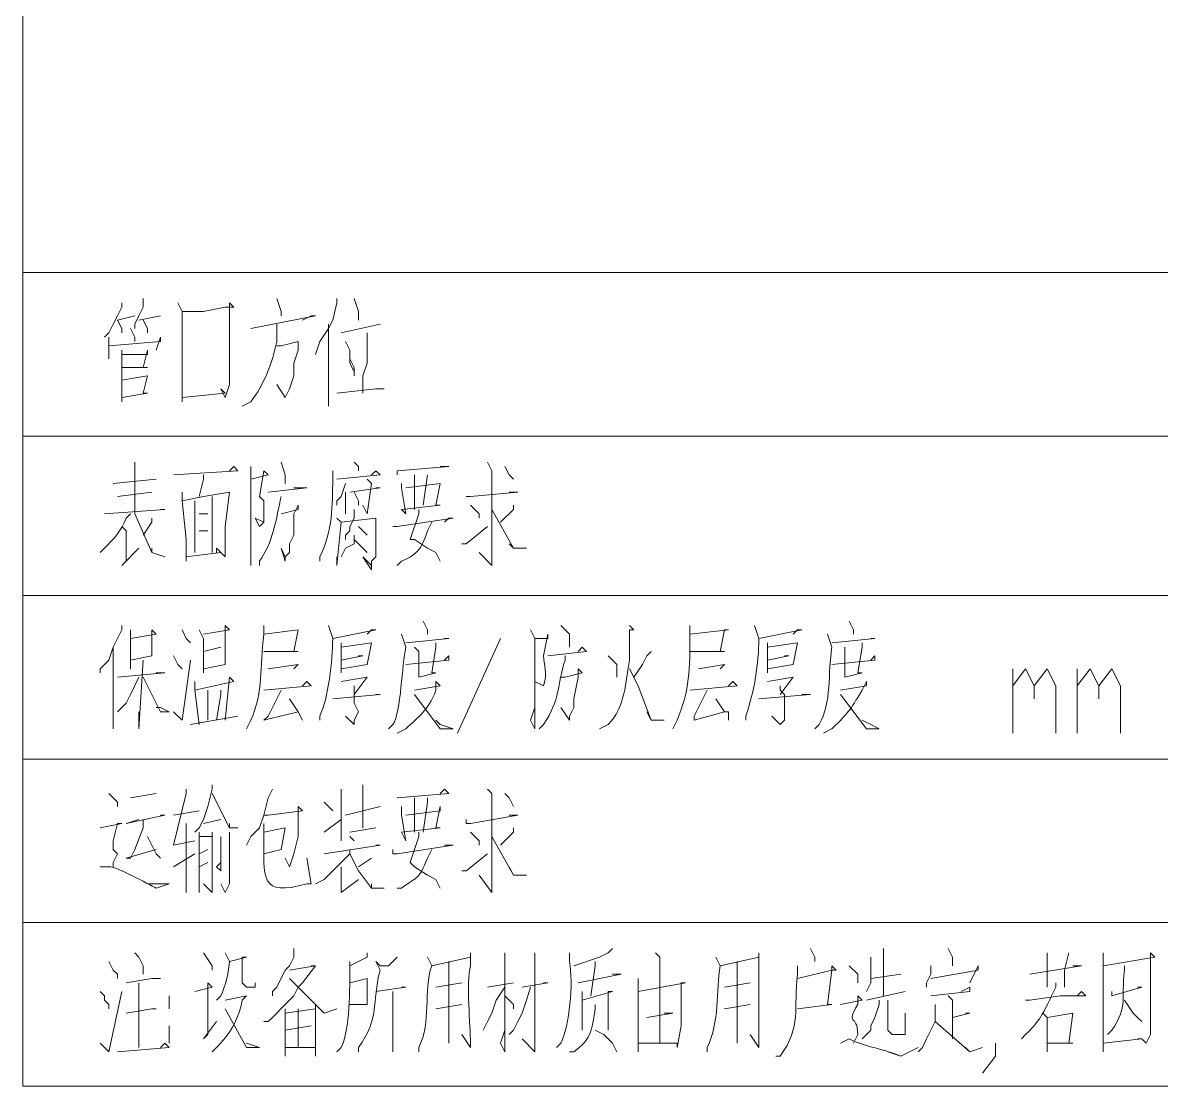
# Model space of a CAD drawing. Extents: x 14941 to 23337, y 2870 to 15192.
# Drawn here: x 21532 to 22268, y 10840 to 11527 of the extents above; entities that cross this region are included whole.
import ezdxf

# ---------------------------------------------------------------- set-up
doc = ezdxf.new("R2010")
doc.units = 0
doc.header["$LTSCALE"] = 8
doc.layers.add('1', color=1, linetype='Continuous')

msp = doc.modelspace()

# ---------------------------------------------------------------- linework, layer by layer
at = {"layer": '1', "color": 0, "lineweight": 18}
msp.add_lwpolyline([(23334.06, 11785.49), (23334.06, 15192.12), (21532.02, 15192.12), (21532.02, 10839.98)], dxfattribs=at)
at = {"layer": '1', "color": 0, "lineweight": 5}
for points in [[(23334.06, 11365.57), (21532.02, 11365.57)], [(21595.98, 11346.11), (21595.98, 11343.33), (21593.2, 11337.76), (21590.42, 11332.2), (21590.42, 11332.2), (21587.64, 11326.64), (21584.86, 11323.86)], [(21609.89, 11348.89), (21609.89, 11343.33), (21607.11, 11337.76), (21604.33, 11332.2), (21604.33, 11329.42)], [(21632.14, 11346.11), (21634.92, 11340.54), (21634.92, 11282.15), (21634.92, 11284.93), (21662.73, 11287.71), (21659.94, 11290.49), (21662.73, 11284.93), (21665.51, 11293.27), (21665.51, 11301.61), (21665.51, 11315.52), (21665.51, 11346.11), (21668.29, 11343.33), (21662.73, 11343.33), (21648.82, 11340.54), (21648.82, 11340.54), (21634.92, 11340.54)], [(21696.1, 11348.89), (21698.88, 11340.54), (21698.88, 11337.76)], [(21735.03, 11348.89), (21735.03, 11346.11), (21732.25, 11334.98), (21729.47, 11329.42), (21723.91, 11321.08), (21721.12, 11312.74)], [(21746.15, 11348.89), (21748.93, 11340.54), (21748.93, 11334.98), (21748.93, 11337.76)], [(21593.2, 11334.98), (21604.33, 11337.76)], [(21593.2, 11334.98), (21595.98, 11329.42), (21595.98, 11326.64)], [(21607.11, 11334.98), (21621.01, 11337.76)], [(21609.89, 11334.98), (21612.67, 11329.42), (21612.67, 11326.64)], [(21679.41, 11329.42), (21721.12, 11337.76), (21718.34, 11337.76), (21712.78, 11334.98)], [(21601.55, 11329.42), (21604.33, 11323.86), (21604.33, 11321.08)], [(21729.47, 11332.2), (21729.47, 11279.36), (21729.47, 11284.93), (21729.47, 11287.71)], [(21737.81, 11326.64), (21762.84, 11332.2)], [(21587.64, 11323.86), (21587.64, 11318.3), (21587.64, 11315.52), (21587.64, 11312.74), (21587.64, 11309.95)], [(21587.64, 11318.3), (21621.01, 11321.08), (21621.01, 11323.86), (21618.23, 11315.52)], [(21696.1, 11318.3), (21698.88, 11318.3), (21710, 11321.08), (21710, 11321.08), (21710, 11315.52), (21707.22, 11307.17), (21707.22, 11298.83), (21704.44, 11290.49), (21701.66, 11284.93), (21696.1, 11293.27)], [(21740.59, 11321.08), (21743.37, 11315.52), (21743.37, 11307.17), (21746.15, 11301.61), (21746.15, 11298.83), (21746.15, 11304.39), (21743.37, 11309.95)], [(21754.5, 11326.64), (21754.5, 11321.08), (21754.5, 11307.17), (21751.72, 11298.83), (21751.72, 11287.71)], [(21595.98, 11315.52), (21595.98, 11312.74), (21595.98, 11298.83), (21595.98, 11282.15), (21595.98, 11287.71)], [(21595.98, 11312.74), (21612.67, 11312.74), (21612.67, 11315.52), (21609.89, 11304.39), (21612.67, 11304.39), (21595.98, 11304.39)], [(21595.98, 11296.05), (21612.67, 11298.83), (21612.67, 11298.83), (21609.89, 11287.71), (21612.67, 11287.71), (21595.98, 11284.93)], [(21735.03, 11287.71), (21760.06, 11290.49), (21765.62, 11290.49)], [(23334.06, 11259.9), (21532.02, 11259.9)], [(21604.33, 11243.21), (21604.33, 11240.43), (21604.33, 11209.84)], [(21629.35, 11234.87), (21671.07, 11237.65), (21668.29, 11240.43), (21665.51, 11237.65)], [(21679.41, 11240.43), (21679.41, 11232.09), (21679.41, 11176.47), (21679.41, 11182.03), (21679.41, 11190.38)], [(21698.88, 11243.21), (21701.66, 11234.87), (21701.66, 11229.31)], [(21746.15, 11243.21), (21748.93, 11240.43), (21748.93, 11237.65)], [(21773.96, 11237.65), (21773.96, 11234.87), (21773.96, 11237.65), (21807.33, 11240.43), (21804.55, 11240.43), (21801.77, 11240.43)], [(21832.36, 11243.21), (21835.14, 11237.65), (21835.14, 11237.65), (21835.14, 11179.25), (21835.14, 11176.47), (21835.14, 11176.47), (21826.8, 11184.81)], [(21843.49, 11240.43), (21846.27, 11234.87), (21849.05, 11232.09)], [(21590.42, 11229.31), (21618.23, 11232.09)], [(21648.82, 11234.87), (21648.82, 11232.09), (21646.04, 11220.97)], [(21679.41, 11232.09), (21690.53, 11234.87), (21687.75, 11237.65), (21684.97, 11220.97), (21684.97, 11220.97), (21687.75, 11218.18), (21687.75, 11215.4), (21687.75, 11212.62), (21687.75, 11209.84), (21687.75, 11207.06), (21687.75, 11204.28), (21684.97, 11201.5), (21682.19, 11207.06), (21687.75, 11204.28)], [(21735.03, 11232.09), (21762.84, 11234.87), (21760.06, 11237.65), (21757.28, 11234.87)], [(21754.5, 11232.09), (21757.28, 11229.31), (21754.5, 11209.84), (21751.72, 11215.4)], [(21785.09, 11234.87), (21785.09, 11232.09), (21785.09, 11212.62)], [(21793.43, 11234.87), (21793.43, 11234.87), (21790.65, 11215.4)], [(21690.53, 11223.75), (21715.56, 11226.53), (21712.78, 11226.53), (21707.22, 11226.53)], [(21740.59, 11229.31), (21740.59, 11229.31), (21737.81, 11220.97), (21735.03, 11218.18), (21735.03, 11215.4)], [(21743.37, 11223.75), (21762.84, 11226.53), (21762.84, 11226.53), (21760.06, 11226.53)], [(21776.74, 11229.31), (21776.74, 11226.53), (21779.52, 11209.84), (21776.74, 11212.62), (21801.77, 11215.4), (21798.99, 11215.4), (21801.77, 11229.31), (21801.77, 11229.31), (21779.52, 11226.53)], [(21593.2, 11220.97), (21615.45, 11223.75)], [(21634.92, 11223.75), (21634.92, 11218.18), (21637.7, 11193.16), (21637.7, 11179.25), (21637.7, 11182.03), (21659.94, 11184.81), (21657.16, 11187.59), (21657.16, 11184.81)], [(21659.94, 11184.81), (21662.73, 11182.03), (21662.73, 11184.81), (21662.73, 11201.5), (21665.51, 11223.75), (21665.51, 11223.75), (21648.82, 11220.97), (21634.92, 11218.18)], [(21643.26, 11218.18), (21643.26, 11184.81)], [(21654.38, 11220.97), (21654.38, 11184.81)], [(21740.59, 11223.75), (21740.59, 11209.84)], [(21746.15, 11223.75), (21748.93, 11218.18), (21748.93, 11215.4)], [(21818.46, 11220.97), (21818.46, 11220.97), (21821.24, 11220.97), (21851.83, 11223.75), (21849.05, 11223.75), (21846.27, 11223.75)], [(21584.86, 11209.84), (21623.79, 11212.62), (21623.79, 11212.62), (21621.01, 11212.62)], [(21604.33, 11209.84), (21615.45, 11184.81), (21623.79, 11182.03), (21615.45, 11184.81), (21615.45, 11187.59)], [(21646.04, 11209.84), (21651.6, 11209.84), (21651.6, 11209.84), (21648.82, 11209.84)], [(21698.88, 11209.84), (21698.88, 11209.84), (21710, 11212.62), (21710, 11215.4), (21707.22, 11209.84), (21707.22, 11195.94), (21704.44, 11190.38), (21704.44, 11184.81), (21701.66, 11182.03), (21701.66, 11179.25), (21698.88, 11187.59), (21701.66, 11182.03), (21701.66, 11182.03)], [(21746.15, 11212.62), (21746.15, 11207.06), (21743.37, 11201.5), (21743.37, 11198.72), (21740.59, 11195.94), (21740.59, 11193.16)], [(21787.87, 11212.62), (21787.87, 11209.84), (21782.31, 11193.16), (21785.09, 11193.16), (21793.43, 11187.59), (21798.99, 11184.81), (21801.77, 11179.25)], [(21821.24, 11215.4), (21826.8, 11209.84), (21826.8, 11207.06)], [(21835.14, 11212.62), (21849.05, 11187.59), (21857.39, 11187.59), (21849.05, 11187.59), (21846.27, 11190.38)], [(21849.05, 11215.4), (21849.05, 11212.62), (21840.7, 11204.28)], [(21615.45, 11207.06), (21615.45, 11204.28), (21609.89, 11195.94)], [(21735.03, 11207.06), (21737.81, 11204.28), (21735.03, 11176.47), (21735.03, 11182.03)], [(21737.81, 11204.28), (21760.06, 11207.06), (21760.06, 11207.06), (21760.06, 11201.5), (21760.06, 11182.03), (21757.28, 11179.25), (21757.28, 11173.69), (21751.72, 11182.03), (21757.28, 11176.47)], [(21771.18, 11201.5), (21771.18, 11201.5), (21773.96, 11201.5), (21810.11, 11207.06), (21807.33, 11207.06), (21804.55, 11204.28)], [(21595.98, 11201.5), (21598.76, 11198.72), (21598.76, 11179.25), (21595.98, 11176.47), (21607.11, 11187.59)], [(21646.04, 11198.72), (21651.6, 11198.72), (21651.6, 11198.72), (21648.82, 11198.72)], [(21746.15, 11195.94), (21746.15, 11190.38), (21740.59, 11187.59), (21737.81, 11182.03)], [(21748.93, 11201.5), (21754.5, 11195.94)], [(21815.68, 11190.38), (21818.46, 11190.38), (21832.36, 11201.5)], [(21746.15, 11193.16), (21751.72, 11187.59), (21754.5, 11184.81)], [(23334.06, 11157), (21532.02, 11157)], [(21595.98, 11137.54), (21595.98, 11134.76), (21590.42, 11123.63), (21587.64, 11115.29), (21582.08, 11109.73), (21582.08, 11106.95)], [(21646.04, 11134.76), (21648.82, 11129.19), (21648.82, 11120.85), (21648.82, 11106.95), (21648.82, 11109.73), (21662.73, 11112.51), (21662.73, 11112.51), (21662.73, 11137.54), (21665.51, 11134.76), (21648.82, 11131.98)], [(21790.65, 11140.32), (21793.43, 11134.76), (21793.43, 11131.98)], [(21879.64, 11137.54), (21885.2, 11131.98), (21885.2, 11123.63)], [(22065.96, 11140.32), (22068.74, 11134.76), (22068.74, 11131.98)], [(21601.55, 11134.76), (21601.55, 11129.19), (21601.55, 11109.73), (21601.55, 11115.29), (21615.45, 11118.07), (21615.45, 11118.07), (21615.45, 11134.76), (21618.23, 11131.98), (21601.55, 11129.19)], [(21634.92, 11134.76), (21637.7, 11129.19), (21640.48, 11126.41)], [(21687.75, 11131.98), (21710, 11134.76), (21710, 11134.76), (21707.22, 11120.85), (21710, 11120.85), (21687.75, 11120.85)], [(21732.25, 11129.19), (21760.06, 11134.76), (21757.28, 11134.76), (21754.5, 11131.98)], [(21779.52, 11126.41), (21807.33, 11129.19), (21807.33, 11129.19), (21804.55, 11129.19)], [(21812.9, 11068.01), (21840.7, 11129.19)], [(21860.17, 11134.76), (21862.95, 11129.19), (21862.95, 11070.8), (21860.17, 11076.36), (21862.95, 11084.7)], [(21963.07, 11131.98), (21988.09, 11134.76), (21985.31, 11134.76), (21982.53, 11120.85), (21985.31, 11120.85), (21963.07, 11120.85)], [(22007.56, 11129.19), (22035.37, 11134.76), (22032.59, 11134.76), (22029.81, 11131.98)], [(22054.84, 11126.41), (22082.64, 11129.19), (22082.64, 11129.19), (22079.86, 11129.19)], [(21590.42, 11123.63), (21590.42, 11070.8), (21590.42, 11073.58), (21590.42, 11081.92)], [(21648.82, 11120.85), (21659.94, 11123.63)], [(21737.81, 11126.41), (21737.81, 11123.63), (21737.81, 11106.95), (21737.81, 11109.73), (21754.5, 11112.51), (21754.5, 11112.51), (21757.28, 11126.41), (21757.28, 11126.41), (21737.81, 11123.63)], [(21785.09, 11123.63), (21787.87, 11120.85), (21787.87, 11104.17), (21787.87, 11104.17), (21798.99, 11106.95), (21796.21, 11106.95), (21798.99, 11123.63), (21798.99, 11126.41)], [(21871.29, 11118.07), (21896.32, 11120.85), (21893.54, 11123.63), (21890.76, 11120.85)], [(22013.12, 11126.41), (22013.12, 11123.63), (22013.12, 11115.29), (22013.12, 11106.95), (22013.12, 11109.73), (22029.81, 11112.51), (22029.81, 11112.51), (22032.59, 11126.41), (22032.59, 11126.41), (22013.12, 11123.63)], [(22063.18, 11123.63), (22063.18, 11120.85), (22063.18, 11104.17), (22063.18, 11104.17), (22074.3, 11106.95), (22071.52, 11106.95), (22074.3, 11123.63), (22074.3, 11126.41)], [(21609.89, 11115.29), (21607.11, 11070.8), (21607.11, 11081.92)], [(21629.35, 11118.07), (21632.14, 11112.51), (21634.92, 11109.73)], [(21629.35, 11081.92), (21634.92, 11076.36), (21640.48, 11115.29)], [(21737.81, 11115.29), (21751.72, 11118.07), (21748.93, 11118.07), (21748.93, 11118.07)], [(21779.52, 11112.51), (21807.33, 11115.29), (21807.33, 11118.07), (21804.55, 11115.29)], [(21910.23, 11118.07), (21915.79, 11112.51), (21915.79, 11106.95), (21915.79, 11104.17)], [(21938.04, 11120.85), (21935.26, 11118.07), (21932.47, 11112.51), (21926.91, 11104.17)], [(22013.12, 11115.29), (22027.03, 11118.07), (22024.25, 11118.07), (22024.25, 11118.07)], [(22054.84, 11112.51), (22082.64, 11115.29), (22082.64, 11118.07), (22079.86, 11115.29)], [(21593.2, 11104.17), (21623.79, 11106.95), (21621.01, 11106.95), (21618.23, 11106.95)], [(21690.53, 11109.73), (21710, 11112.51), (21710, 11112.51), (21707.22, 11109.73)], [(21879.64, 11104.17), (21882.42, 11104.17), (21893.54, 11106.95), (21890.76, 11109.73), (21890.76, 11104.17), (21887.98, 11090.26), (21887.98, 11084.7), (21885.2, 11079.14), (21885.2, 11076.36), (21885.2, 11076.36), (21879.64, 11084.7), (21885.2, 11076.36), (21885.2, 11079.14)], [(21924.13, 11109.73), (21929.69, 11098.6), (21938.04, 11076.36), (21946.38, 11076.36), (21938.04, 11076.36), (21935.26, 11081.92)], [(21968.63, 11109.73), (21985.31, 11112.51), (21985.31, 11112.51), (21982.53, 11109.73)], [(22171.63, 11068.01), (22171.63, 11109.73)], [(22171.63, 11098.6), (22179.98, 11109.73), (22185.54, 11098.6), (22185.54, 11090.26)], [(22185.54, 11098.6), (22193.88, 11109.73), (22199.44, 11098.6), (22199.44, 11068.01)], [(22213.35, 11068.01), (22213.35, 11109.73)], [(22213.35, 11098.6), (22221.69, 11109.73), (22227.25, 11098.6), (22227.25, 11090.26)], [(22227.25, 11098.6), (22235.6, 11109.73), (22241.16, 11098.6), (22241.16, 11068.01)], [(21607.11, 11104.17), (21601.55, 11093.04), (21598.76, 11087.48), (21595.98, 11084.7), (21593.2, 11081.92)], [(21609.89, 11104.17), (21621.01, 11081.92), (21626.57, 11081.92), (21621.01, 11084.7), (21618.23, 11084.7)], [(21662.73, 11076.36), (21665.51, 11104.17), (21668.29, 11101.39), (21643.26, 11095.82), (21643.26, 11101.39), (21643.26, 11095.82), (21646.04, 11073.58)], [(21687.75, 11095.82), (21718.34, 11098.6), (21715.56, 11101.39), (21712.78, 11098.6)], [(21737.81, 11101.39), (21754.5, 11104.17), (21754.5, 11104.17), (21746.15, 11093.04)], [(21963.07, 11095.82), (21993.66, 11098.6), (21990.87, 11101.39), (21988.09, 11098.6)], [(22013.12, 11101.39), (22029.81, 11104.17), (22029.81, 11104.17), (22021.46, 11093.04)], [(21651.6, 11076.36), (21651.6, 11095.82)], [(21659.94, 11095.82), (21659.94, 11093.04), (21657.16, 11076.36)], [(21698.88, 11095.82), (21698.88, 11095.82), (21693.32, 11084.7), (21690.53, 11079.14), (21687.75, 11076.36), (21710, 11081.92), (21704.44, 11090.26)], [(21732.25, 11090.26), (21732.25, 11090.26), (21762.84, 11093.04), (21762.84, 11093.04), (21760.06, 11093.04)], [(21746.15, 11098.6), (21746.15, 11095.82), (21746.15, 11093.04), (21746.15, 11087.48), (21748.93, 11081.92), (21746.15, 11076.36), (21746.15, 11073.58), (21740.59, 11079.14), (21746.15, 11073.58)], [(21785.09, 11093.04), (21785.09, 11093.04), (21801.77, 11070.8), (21810.11, 11070.8), (21801.77, 11073.58), (21798.99, 11076.36)], [(21974.19, 11095.82), (21974.19, 11095.82), (21968.63, 11084.7), (21965.85, 11079.14), (21965.85, 11076.36), (21985.31, 11081.92), (21979.75, 11090.26)], [(22007.56, 11090.26), (22007.56, 11090.26), (22040.93, 11093.04), (22038.15, 11093.04), (22035.37, 11093.04)], [(22021.46, 11098.6), (22021.46, 11095.82), (22024.25, 11093.04), (22024.25, 11076.36), (22021.46, 11073.58), (22015.9, 11079.14), (22021.46, 11073.58)], [(22060.4, 11093.04), (22060.4, 11093.04), (22077.08, 11070.8), (22085.43, 11070.8), (22079.86, 11073.58), (22074.3, 11076.36)], [(21640.48, 11073.58), (21671.07, 11079.14)], [(21710, 11081.92), (21710, 11081.92), (21712.78, 11076.36)], [(21985.31, 11081.92), (21988.09, 11081.92), (21988.09, 11079.14), (21988.09, 11076.36)], [(23334.06, 11051.33), (21532.02, 11051.33)], [(21654.38, 11034.64), (21654.38, 11031.86), (21651.6, 11020.74), (21648.82, 11012.4), (21646.04, 11006.83), (21643.26, 11004.05)], [(21751.72, 11034.64), (21751.72, 11031.86), (21751.72, 11031.86), (21751.72, 11006.83)], [(21587.64, 11029.08), (21593.2, 11023.52), (21593.2, 11020.74)], [(21601.55, 11026.3), (21618.23, 11029.08)], [(21637.7, 11031.86), (21637.7, 11029.08), (21629.35, 10995.71), (21629.35, 10995.71), (21643.26, 10998.49)], [(21654.38, 11029.08), (21665.51, 11006.83), (21671.07, 11006.83), (21671.07, 11006.83), (21665.51, 11006.83), (21665.51, 11009.62)], [(21693.32, 11031.86), (21690.53, 11026.3), (21687.75, 11015.18), (21684.97, 11006.83), (21679.41, 11001.27), (21676.63, 10995.71)], [(21737.81, 11031.86), (21737.81, 11029.08), (21737.81, 11029.08), (21737.81, 11004.05), (21737.81, 10998.49)], [(21773.96, 11026.3), (21773.96, 11026.3), (21773.96, 11026.3), (21807.33, 11029.08), (21804.55, 11031.86), (21801.77, 11029.08)], [(21785.09, 11026.3), (21785.09, 11023.52), (21785.09, 11004.05)], [(21793.43, 11026.3), (21793.43, 11023.52), (21790.65, 11004.05)], [(21832.36, 11031.86), (21835.14, 11029.08), (21835.14, 11029.08), (21835.14, 10970.68), (21835.14, 10967.9), (21835.14, 10965.12), (21826.8, 10976.24)], [(21843.49, 11029.08), (21846.27, 11026.3), (21849.05, 11020.74)], [(21687.75, 11015.18), (21690.53, 11015.18), (21712.78, 11017.96), (21710, 11020.74), (21710, 11012.4), (21710, 11001.27), (21707.22, 10990.15), (21707.22, 10990.15), (21704.44, 10981.81), (21701.66, 10987.37), (21704.44, 10981.81)], [(21726.69, 11023.52), (21732.25, 11017.96)], [(21740.59, 11015.18), (21762.84, 11020.74)], [(21776.74, 11020.74), (21776.74, 11015.18), (21779.52, 10998.49), (21776.74, 11004.05), (21801.77, 11006.83), (21798.99, 11006.83), (21801.77, 11020.74), (21801.77, 11017.96), (21779.52, 11015.18)], [(21607.11, 11012.4), (21598.76, 11009.62), (21623.79, 11015.18), (21623.79, 11015.18), (21621.01, 11015.18)], [(21618.23, 10992.93), (21598.76, 10987.37), (21601.55, 10987.37), (21604.33, 10992.93), (21609.89, 11006.83), (21609.89, 11012.4)], [(21629.35, 11015.18), (21646.04, 11017.96)], [(21659.94, 11012.4), (21648.82, 11009.62)], [(21726.69, 11004.05), (21737.81, 11012.4)], [(21818.46, 11012.4), (21818.46, 11009.62), (21821.24, 11009.62), (21851.83, 11015.18), (21849.05, 11015.18), (21846.27, 11015.18)], [(21582.08, 11006.83), (21595.98, 11009.62), (21593.2, 11009.62), (21593.2, 11009.62), (21590.42, 10998.49), (21590.42, 10995.71), (21590.42, 10995.71), (21590.42, 10992.93), (21593.2, 10990.15), (21590.42, 10984.59), (21590.42, 10981.81)], [(21637.7, 11009.62), (21637.7, 11006.83), (21637.7, 11006.83), (21637.7, 10965.12), (21637.7, 10967.9), (21637.7, 10970.68)], [(21646.04, 11004.05), (21646.04, 11001.27), (21646.04, 10965.12), (21646.04, 10967.9)], [(21646.04, 11001.27), (21654.38, 11001.27), (21654.38, 11004.05), (21654.38, 10970.68), (21654.38, 10965.12), (21648.82, 10970.68)], [(21665.51, 11004.05), (21665.51, 10970.68), (21662.73, 10965.12), (21659.94, 10970.68)], [(21687.75, 11004.05), (21701.66, 11006.83), (21701.66, 11006.83), (21698.88, 10992.93), (21698.88, 10992.93), (21687.75, 10990.15)], [(21743.37, 11004.05), (21760.06, 11006.83)], [(21787.87, 11004.05), (21787.87, 11001.27), (21782.31, 10984.59), (21785.09, 10981.81), (21793.43, 10976.24), (21798.99, 10973.46), (21801.77, 10967.9)], [(21821.24, 11004.05), (21826.8, 10998.49), (21826.8, 10995.71)], [(21849.05, 11006.83), (21849.05, 11004.05), (21840.7, 10995.71)], [(21612.67, 11001.27), (21618.23, 10990.15), (21621.01, 10987.37)], [(21659.94, 11001.27), (21659.94, 10979.03), (21657.16, 10981.81), (21659.94, 10984.59)], [(21743.37, 11001.27), (21746.15, 10998.49)], [(21835.14, 11001.27), (21849.05, 10976.24), (21857.39, 10976.24), (21849.05, 10976.24), (21846.27, 10981.81)], [(21629.35, 10981.81), (21643.26, 10990.15)], [(21646.04, 10990.15), (21651.6, 10992.93)], [(21743.37, 10992.93), (21743.37, 10990.15), (21737.81, 10984.59), (21732.25, 10979.03), (21726.69, 10973.46), (21721.12, 10970.68)], [(21726.69, 10990.15), (21762.84, 10995.71), (21762.84, 10995.71), (21760.06, 10995.71)], [(21743.37, 10990.15), (21748.93, 10979.03), (21757.28, 10967.9), (21757.28, 10967.9), (21765.62, 10967.9), (21757.28, 10967.9), (21757.28, 10970.68)], [(21771.18, 10992.93), (21771.18, 10990.15), (21773.96, 10990.15), (21810.11, 10995.71), (21807.33, 10995.71), (21804.55, 10995.71)], [(21815.68, 10979.03), (21818.46, 10979.03), (21832.36, 10990.15)], [(21646.04, 10981.81), (21651.6, 10984.59)], [(21757.28, 10987.37), (21757.28, 10987.37), (21748.93, 10981.81)], [(21737.81, 10981.81), (21737.81, 10965.12), (21737.81, 10965.12), (21748.93, 10973.46)], [(23334.06, 10945.65), (21532.02, 10945.65)], [(21604.33, 10926.19), (21607.11, 10923.41), (21609.89, 10917.84), (21609.89, 10917.84), (21609.89, 10912.28)], [(21648.82, 10926.19), (21654.38, 10917.84), (21654.38, 10915.06)], [(21665.51, 10920.63), (21676.63, 10923.41), (21673.85, 10923.41), (21673.85, 10920.63), (21673.85, 10906.72), (21673.85, 10906.72), (21676.63, 10903.94), (21679.41, 10903.94), (21682.19, 10903.94), (21682.19, 10903.94), (21682.19, 10906.72)], [(21707.22, 10928.97), (21707.22, 10923.41), (21704.44, 10917.84), (21701.66, 10915.06), (21696.1, 10903.94), (21693.32, 10901.16), (21693.32, 10898.38)], [(21843.49, 10926.19), (21843.49, 10923.41), (21843.49, 10862.23), (21840.7, 10867.79), (21843.49, 10876.13)], [(21862.95, 10926.19), (21862.95, 10862.23), (21854.61, 10870.57), (21862.95, 10862.23)], [(21913.01, 10928.97), (21910.23, 10926.19), (21904.67, 10923.41), (21887.98, 10917.84)], [(21940.82, 10926.19), (21943.6, 10923.41), (21943.6, 10923.41), (21943.6, 10867.79)], [(22040.93, 10928.97), (22043.71, 10923.41), (22043.71, 10920.63)], [(22079.86, 10923.41), (22079.86, 10920.63), (22079.86, 10906.72), (22077.08, 10901.16)], [(22088.21, 10928.97), (22088.21, 10898.38)], [(22129.92, 10928.97), (22132.7, 10923.41), (22132.7, 10920.63), (22132.7, 10917.84)], [(22193.88, 10926.19), (22193.88, 10926.19), (22193.88, 10903.94)], [(22207.79, 10926.19), (22207.79, 10926.19), (22205.01, 10915.06), (22205.01, 10903.94)], [(22230.03, 10926.19), (22230.03, 10917.84), (22230.03, 10867.79), (22230.03, 10862.23), (22230.03, 10867.79), (22255.06, 10870.57), (22255.06, 10870.57), (22252.28, 10870.57)], [(22230.03, 10917.84), (22263.4, 10923.41), (22260.62, 10926.19), (22260.62, 10923.41), (22260.62, 10898.38), (22260.62, 10873.35), (22257.84, 10867.79), (22255.06, 10870.57)], [(21587.64, 10920.63), (21590.42, 10915.06), (21593.2, 10912.28), (21593.2, 10909.5)], [(21704.44, 10915.06), (21721.12, 10917.84), (21718.34, 10917.84), (21721.12, 10917.84), (21712.78, 10906.72), (21710, 10903.94), (21707.22, 10898.38), (21707.22, 10898.38), (21701.66, 10892.82), (21693.32, 10884.47), (21690.53, 10881.69), (21687.75, 10881.69)], [(21807.33, 10920.63), (21807.33, 10876.13), (21807.33, 10867.79), (21807.33, 10878.91)], [(21901.88, 10920.63), (21901.88, 10917.84), (21899.1, 10898.38)], [(21993.66, 10920.63), (21993.66, 10876.13), (21993.66, 10867.79), (21993.66, 10870.57), (21993.66, 10878.91)], [(22032.59, 10909.5), (22054.84, 10915.06), (22054.84, 10917.84), (22057.62, 10915.06), (22054.84, 10915.06), (22052.05, 10892.82), (22054.84, 10892.82), (22032.59, 10890.04)], [(22065.96, 10917.84), (22071.52, 10912.28), (22071.52, 10906.72)], [(22118.8, 10917.84), (22118.8, 10912.28), (22116.02, 10906.72), (22116.02, 10903.94)], [(22118.8, 10909.5), (22149.39, 10915.06), (22149.39, 10917.84), (22143.83, 10906.72)], [(22182.76, 10912.28), (22216.13, 10917.84), (22213.35, 10917.84), (22210.57, 10917.84)], [(21598.76, 10906.72), (21615.45, 10909.5), (21621.01, 10909.5), (21621.01, 10909.5), (21618.23, 10909.5)], [(21704.44, 10909.5), (21704.44, 10909.5), (21710, 10903.94), (21726.69, 10887.25), (21735.03, 10890.04), (21735.03, 10890.04), (21726.69, 10887.25), (21721.12, 10892.82), (21721.12, 10890.04), (21701.66, 10887.25), (21701.66, 10890.04), (21701.66, 10887.25), (21701.66, 10859.45), (21701.66, 10865.01), (21701.66, 10865.01), (21721.12, 10865.01), (21721.12, 10859.45), (21721.12, 10890.04)], [(21743.37, 10892.82), (21746.15, 10892.82), (21754.5, 10892.82), (21754.5, 10892.82), (21754.5, 10909.5), (21754.5, 10909.5), (21743.37, 10906.72)], [(21890.76, 10906.72), (21918.57, 10912.28), (21915.79, 10912.28), (21913.01, 10912.28)], [(21929.69, 10909.5), (21929.69, 10901.16), (21929.69, 10862.23), (21929.69, 10867.79), (21954.72, 10867.79), (21951.94, 10867.79), (21949.16, 10867.79), (21954.72, 10867.79), (21954.72, 10865.01), (21957.5, 10878.91), (21957.5, 10906.72), (21960.28, 10906.72), (21929.69, 10901.16)], [(22079.86, 10909.5), (22099.33, 10912.28)], [(21582.08, 10901.16), (21584.86, 10898.38), (21584.86, 10895.6), (21587.64, 10892.82), (21587.64, 10890.04)], [(21582.08, 10867.79), (21587.64, 10862.23), (21595.98, 10901.16)], [(21607.11, 10906.72), (21607.11, 10865.01)], [(21643.26, 10901.16), (21654.38, 10903.94), (21651.6, 10906.72), (21651.6, 10873.35), (21648.82, 10870.57), (21657.16, 10881.69)], [(21760.06, 10901.16), (21779.52, 10903.94), (21776.74, 10903.94), (21776.74, 10903.94)], [(21771.18, 10901.16), (21771.18, 10862.23), (21771.18, 10867.79)], [(21815.68, 10906.72), (21798.99, 10903.94)], [(21843.49, 10903.94), (21837.92, 10895.6), (21835.14, 10887.25), (21832.36, 10881.69), (21829.58, 10876.13)], [(21832.36, 10903.94), (21849.05, 10906.72)], [(21860.17, 10903.94), (21857.39, 10895.6), (21854.61, 10887.25), (21851.83, 10881.69), (21849.05, 10876.13), (21846.27, 10873.35)], [(21854.61, 10903.94), (21871.29, 10906.72), (21871.29, 10906.72), (21868.51, 10906.72)], [(21893.54, 10901.16), (21893.54, 10895.6), (21893.54, 10876.13), (21893.54, 10878.91), (21893.54, 10884.47)], [(21893.54, 10895.6), (21913.01, 10901.16), (21910.23, 10901.16), (21910.23, 10887.25), (21910.23, 10881.69), (21910.23, 10876.13), (21910.23, 10881.69), (21910.23, 10884.47)], [(22002, 10906.72), (21985.31, 10903.94)], [(22077.08, 10895.6), (22102.11, 10901.16)], [(22118.8, 10898.38), (22143.83, 10901.16), (22143.83, 10903.94), (22138.26, 10901.16)], [(22179.98, 10895.6), (22182.76, 10895.6), (22202.22, 10898.38), (22218.91, 10898.38), (22216.13, 10901.16), (22213.35, 10898.38)], [(22235.6, 10901.16), (22235.6, 10898.38), (22235.6, 10898.38), (22255.06, 10903.94), (22255.06, 10903.94), (22252.28, 10903.94)], [(21626.57, 10898.38), (21626.57, 10890.04)], [(21843.49, 10898.38), (21849.05, 10892.82), (21849.05, 10890.04)], [(22085.43, 10895.6), (22085.43, 10892.82), (22082.64, 10884.47), (22079.86, 10878.91), (22079.86, 10876.13), (22077.08, 10873.35), (22074.3, 10870.57)], [(22090.99, 10895.6), (22090.99, 10884.47), (22090.99, 10881.69), (22090.99, 10876.13), (22093.77, 10873.35), (22102.11, 10873.35), (22102.11, 10887.25)], [(22129.92, 10898.38), (22132.7, 10895.6), (22132.7, 10870.57)], [(22243.94, 10895.6), (22249.5, 10887.25), (22252.28, 10884.47), (22255.06, 10881.69)], [(21598.76, 10887.25), (21615.45, 10890.04), (21618.23, 10890.04), (21618.23, 10890.04), (21615.45, 10890.04)], [(21662.73, 10890.04), (21662.73, 10890.04), (21676.63, 10865.01), (21684.97, 10865.01), (21676.63, 10867.79), (21676.63, 10867.79)], [(21710, 10890.04), (21710, 10865.01)], [(21798.99, 10890.04), (21815.68, 10892.82)], [(21935.26, 10884.47), (21951.94, 10887.25), (21951.94, 10887.25), (21946.38, 10887.25)], [(21985.31, 10890.04), (22002, 10892.82)], [(22121.58, 10892.82), (22121.58, 10890.04), (22121.58, 10881.69), (22118.8, 10876.13), (22116.02, 10870.57), (22113.23, 10865.01), (22110.45, 10862.23)], [(22132.7, 10887.25), (22132.7, 10884.47), (22143.83, 10887.25), (22141.04, 10887.25), (22141.04, 10887.25)], [(22191.1, 10887.25), (22193.88, 10884.47), (22193.88, 10862.23), (22193.88, 10867.79), (22210.57, 10867.79), (22207.79, 10867.79), (22210.57, 10887.25), (22210.57, 10887.25), (22193.88, 10884.47)], [(21626.57, 10878.91), (21626.57, 10867.79)], [(21701.66, 10876.13), (21718.34, 10878.91)], [(22121.58, 10881.69), (22121.58, 10881.69), (22143.83, 10862.23), (22152.17, 10865.01), (22143.83, 10862.23), (22141.04, 10865.01)], [(21901.88, 10876.13), (21907.45, 10873.35), (21913.01, 10867.79), (21915.79, 10862.23)], [(21593.2, 10862.23), (21626.57, 10865.01), (21623.79, 10867.79), (21621.01, 10865.01)], [(22160.51, 10867.79), (22160.51, 10859.45), (22152.17, 10848.32)], [(23334.06, 10839.98), (21532.02, 10839.98)]]:
    msp.add_lwpolyline(points, dxfattribs=at)
for points, knots in [([(21696.1, 11332.2), (21696.1, 11332.2), (21696.1, 11321.08), (21696.1, 11321.08), (21693.32, 11307.17), (21687.75, 11293.27), (21679.41, 11282.15), (21679.41, 11282.15), (21673.85, 11279.36), (21673.85, 11279.36)], [0, 0, 0, 0, 1, 1, 1, 2, 2, 2, 3, 3, 3, 3]), ([(21732.25, 11237.65), (21732.25, 11237.65), (21732.25, 11232.09), (21732.25, 11232.09), (21732.25, 11215.4), (21732.25, 11198.72), (21723.91, 11182.03), (21723.91, 11182.03), (21723.91, 11179.25), (21723.91, 11179.25)], [0, 0, 0, 0, 1, 1, 1, 2, 2, 2, 3, 3, 3, 3]), ([(21698.88, 11220.97), (21698.88, 11220.97), (21698.88, 11220.97), (21698.88, 11220.97), (21696.1, 11207.06), (21693.32, 11190.38), (21684.97, 11179.25), (21684.97, 11179.25), (21684.97, 11176.47), (21684.97, 11176.47)], [0, 0, 0, 0, 1, 1, 1, 2, 2, 2, 3, 3, 3, 3]), ([(21601.55, 11209.84), (21601.55, 11209.84), (21598.76, 11207.06), (21598.76, 11207.06), (21595.98, 11198.72), (21590.42, 11193.16), (21584.86, 11187.59), (21584.86, 11187.59), (21582.08, 11184.81), (21582.08, 11184.81)], [0, 0, 0, 0, 1, 1, 1, 2, 2, 2, 3, 3, 3, 3]), ([(21796.21, 11204.28), (21796.21, 11204.28), (21793.43, 11198.72), (21793.43, 11198.72), (21790.65, 11187.59), (21785.09, 11182.03), (21776.74, 11179.25), (21776.74, 11179.25), (21773.96, 11176.47), (21773.96, 11176.47)], [0, 0, 0, 0, 1, 1, 1, 2, 2, 2, 3, 3, 3, 3]), ([(21687.75, 11137.54), (21687.75, 11137.54), (21687.75, 11131.98), (21687.75, 11131.98), (21684.97, 11109.73), (21687.75, 11095.82), (21679.41, 11076.36), (21679.41, 11076.36), (21676.63, 11070.8), (21676.63, 11070.8)], [0, 0, 0, 0, 1, 1, 1, 2, 2, 2, 3, 3, 3, 3]), ([(21729.47, 11137.54), (21729.47, 11137.54), (21732.25, 11129.19), (21732.25, 11129.19), (21732.25, 11115.29), (21729.47, 11090.26), (21723.91, 11079.14), (21723.91, 11079.14), (21723.91, 11076.36), (21723.91, 11076.36)], [0, 0, 0, 0, 1, 1, 1, 2, 2, 2, 3, 3, 3, 3]), ([(21924.13, 11137.54), (21924.13, 11137.54), (21926.91, 11134.76), (21926.91, 11134.76), (21926.91, 11134.76), (21924.13, 11134.76), (21924.13, 11134.76), (21924.13, 11134.76), (21924.13, 11115.29), (21924.13, 11115.29), (21921.35, 11101.39), (21921.35, 11084.7), (21910.23, 11073.58), (21910.23, 11073.58), (21904.67, 11070.8), (21904.67, 11070.8)], [0, 0, 0, 0, 1, 1, 1, 2, 2, 2, 3, 3, 3, 4, 4, 4, 5, 5, 5, 5]), ([(21963.07, 11137.54), (21963.07, 11137.54), (21963.07, 11131.98), (21963.07, 11131.98), (21963.07, 11109.73), (21963.07, 11095.82), (21954.72, 11076.36), (21954.72, 11076.36), (21951.94, 11070.8), (21951.94, 11070.8)], [0, 0, 0, 0, 1, 1, 1, 2, 2, 2, 3, 3, 3, 3]), ([(22004.78, 11137.54), (22004.78, 11137.54), (22007.56, 11129.19), (22007.56, 11129.19), (22007.56, 11112.51), (22004.78, 11095.82), (21999.22, 11079.14), (21999.22, 11079.14), (21999.22, 11076.36), (21999.22, 11076.36)], [0, 0, 0, 0, 1, 1, 1, 2, 2, 2, 3, 3, 3, 3]), ([(21776.74, 11131.98), (21776.74, 11131.98), (21779.52, 11123.63), (21779.52, 11123.63), (21776.74, 11112.51), (21776.74, 11081.92), (21771.18, 11073.58), (21771.18, 11073.58), (21768.4, 11070.8), (21768.4, 11070.8)], [0, 0, 0, 0, 1, 1, 1, 2, 2, 2, 3, 3, 3, 3]), ([(21862.95, 11129.19), (21862.95, 11129.19), (21871.29, 11129.19), (21871.29, 11129.19), (21871.29, 11129.19), (21871.29, 11131.98), (21871.29, 11131.98), (21871.29, 11131.98), (21868.51, 11118.07), (21868.51, 11118.07), (21868.51, 11112.51), (21871.29, 11106.95), (21868.51, 11098.6), (21868.51, 11098.6), (21868.51, 11098.6), (21868.51, 11098.6), (21868.51, 11098.6), (21862.95, 11101.39), (21862.95, 11101.39), (21862.95, 11101.39), (21868.51, 11098.6), (21868.51, 11098.6)], [0, 0, 0, 0, 1, 1, 1, 2, 2, 2, 3, 3, 3, 4, 4, 4, 5, 5, 5, 6, 6, 6, 7, 7, 7, 7]), ([(22052.05, 11131.98), (22052.05, 11131.98), (22054.84, 11123.63), (22054.84, 11123.63), (22052.05, 11106.95), (22054.84, 11087.48), (22046.49, 11073.58), (22046.49, 11073.58), (22043.71, 11070.8), (22043.71, 11070.8)], [0, 0, 0, 0, 1, 1, 1, 2, 2, 2, 3, 3, 3, 3]), ([(21882.42, 11118.07), (21882.42, 11118.07), (21882.42, 11115.29), (21882.42, 11115.29), (21876.86, 11098.6), (21879.64, 11090.26), (21868.51, 11073.58), (21868.51, 11073.58), (21865.73, 11070.8), (21865.73, 11070.8)], [0, 0, 0, 0, 1, 1, 1, 2, 2, 2, 3, 3, 3, 3]), ([(21785.09, 11095.82), (21785.09, 11095.82), (21801.77, 11098.6), (21801.77, 11098.6), (21801.77, 11098.6), (21798.99, 11101.39), (21798.99, 11101.39), (21798.99, 11101.39), (21798.99, 11095.82), (21798.99, 11095.82), (21793.43, 11081.92), (21787.87, 11079.14), (21779.52, 11070.8), (21779.52, 11070.8), (21773.96, 11068.01), (21773.96, 11068.01)], [0, 0, 0, 0, 1, 1, 1, 2, 2, 2, 3, 3, 3, 4, 4, 4, 5, 5, 5, 5]), ([(22060.4, 11095.82), (22060.4, 11095.82), (22077.08, 11098.6), (22077.08, 11098.6), (22077.08, 11098.6), (22077.08, 11101.39), (22077.08, 11101.39), (22077.08, 11101.39), (22074.3, 11095.82), (22074.3, 11095.82), (22065.96, 11081.92), (22065.96, 11081.92), (22054.84, 11070.8), (22054.84, 11070.8), (22049.27, 11068.01), (22049.27, 11068.01)], [0, 0, 0, 0, 1, 1, 1, 2, 2, 2, 3, 3, 3, 4, 4, 4, 5, 5, 5, 5]), ([(21687.75, 11009.62), (21687.75, 11009.62), (21687.75, 11004.05), (21687.75, 11004.05), (21687.75, 10973.46), (21684.97, 10962.34), (21715.56, 10970.68), (21715.56, 10970.68), (21718.34, 10970.68), (21718.34, 10970.68), (21718.34, 10970.68), (21715.56, 10987.37), (21715.56, 10987.37), (21715.56, 10987.37), (21718.34, 10970.68), (21718.34, 10970.68)], [0, 0, 0, 0, 1, 1, 1, 2, 2, 2, 3, 3, 3, 4, 4, 4, 5, 5, 5, 5]), ([(21796.21, 10992.93), (21796.21, 10992.93), (21793.43, 10987.37), (21793.43, 10987.37), (21787.87, 10973.46), (21787.87, 10976.24), (21776.74, 10967.9), (21776.74, 10967.9), (21773.96, 10967.9), (21773.96, 10967.9)], [0, 0, 0, 0, 1, 1, 1, 2, 2, 2, 3, 3, 3, 3]), ([(21582.08, 10981.81), (21582.08, 10981.81), (21587.64, 10981.81), (21587.64, 10981.81), (21593.2, 10981.81), (21612.67, 10970.68), (21618.23, 10967.9), (21618.23, 10967.9), (21626.57, 10970.68), (21626.57, 10970.68), (21626.57, 10970.68), (21618.23, 10970.68), (21618.23, 10970.68), (21618.23, 10970.68), (21612.67, 10970.68), (21612.67, 10970.68)], [0, 0, 0, 0, 1, 1, 1, 2, 2, 2, 3, 3, 3, 4, 4, 4, 5, 5, 5, 5]), ([(21662.73, 10926.19), (21662.73, 10926.19), (21665.51, 10920.63), (21665.51, 10920.63), (21665.51, 10915.06), (21662.73, 10903.94), (21659.94, 10898.38), (21659.94, 10898.38), (21657.16, 10895.6), (21657.16, 10895.6)], [0, 0, 0, 0, 1, 1, 1, 2, 2, 2, 3, 3, 3, 3]), ([(21754.5, 10926.19), (21754.5, 10926.19), (21754.5, 10923.41), (21754.5, 10923.41), (21754.5, 10923.41), (21743.37, 10917.84), (21743.37, 10917.84), (21743.37, 10917.84), (21743.37, 10920.63), (21743.37, 10920.63), (21743.37, 10920.63), (21743.37, 10917.84), (21743.37, 10917.84), (21743.37, 10903.94), (21743.37, 10876.13), (21737.81, 10865.01), (21737.81, 10865.01), (21735.03, 10862.23), (21735.03, 10862.23)], [0, 0, 0, 0, 1, 1, 1, 2, 2, 2, 3, 3, 3, 4, 4, 4, 5, 5, 5, 6, 6, 6, 6]), ([(21773.96, 10923.41), (21773.96, 10923.41), (21768.4, 10917.84), (21768.4, 10917.84), (21768.4, 10917.84), (21762.84, 10917.84), (21762.84, 10917.84), (21762.84, 10917.84), (21760.06, 10920.63), (21760.06, 10920.63), (21760.06, 10920.63), (21762.84, 10915.06), (21762.84, 10915.06), (21757.28, 10892.82), (21762.84, 10884.47), (21748.93, 10865.01), (21748.93, 10865.01), (21748.93, 10862.23), (21748.93, 10862.23)], [0, 0, 0, 0, 1, 1, 1, 2, 2, 2, 3, 3, 3, 4, 4, 4, 5, 5, 5, 6, 6, 6, 6]), ([(21793.43, 10923.41), (21793.43, 10923.41), (21796.21, 10917.84), (21796.21, 10917.84), (21790.65, 10901.16), (21796.21, 10881.69), (21787.87, 10865.01), (21787.87, 10865.01), (21787.87, 10862.23), (21787.87, 10862.23)], [0, 0, 0, 0, 1, 1, 1, 2, 2, 2, 3, 3, 3, 3]), ([(21796.21, 10917.84), (21796.21, 10917.84), (21821.24, 10923.41), (21821.24, 10923.41), (21821.24, 10923.41), (21821.24, 10926.19), (21821.24, 10926.19), (21821.24, 10926.19), (21821.24, 10917.84), (21821.24, 10917.84), (21818.46, 10906.72), (21821.24, 10878.91), (21821.24, 10867.79), (21821.24, 10867.79), (21821.24, 10865.01), (21821.24, 10865.01), (21821.24, 10865.01), (21815.68, 10873.35), (21815.68, 10873.35), (21815.68, 10873.35), (21821.24, 10865.01), (21821.24, 10865.01)], [0, 0, 0, 0, 1, 1, 1, 2, 2, 2, 3, 3, 3, 4, 4, 4, 5, 5, 5, 6, 6, 6, 7, 7, 7, 7]), ([(21885.2, 10926.19), (21885.2, 10926.19), (21885.2, 10920.63), (21885.2, 10920.63), (21887.98, 10906.72), (21885.2, 10878.91), (21879.64, 10867.79), (21879.64, 10867.79), (21876.86, 10865.01), (21876.86, 10865.01)], [0, 0, 0, 0, 1, 1, 1, 2, 2, 2, 3, 3, 3, 3]), ([(21979.75, 10923.41), (21979.75, 10923.41), (21982.53, 10917.84), (21982.53, 10917.84), (21979.75, 10901.16), (21982.53, 10881.69), (21974.19, 10865.01), (21974.19, 10865.01), (21974.19, 10862.23), (21974.19, 10862.23)], [0, 0, 0, 0, 1, 1, 1, 2, 2, 2, 3, 3, 3, 3]), ([(21982.53, 10917.84), (21982.53, 10917.84), (22007.56, 10923.41), (22007.56, 10923.41), (22007.56, 10923.41), (22007.56, 10926.19), (22007.56, 10926.19), (22007.56, 10926.19), (22007.56, 10917.84), (22007.56, 10917.84), (22007.56, 10901.16), (22007.56, 10884.47), (22007.56, 10867.79), (22007.56, 10867.79), (22007.56, 10865.01), (22007.56, 10865.01), (22007.56, 10865.01), (22002, 10873.35), (22002, 10873.35), (22002, 10873.35), (22007.56, 10865.01), (22007.56, 10865.01)], [0, 0, 0, 0, 1, 1, 1, 2, 2, 2, 3, 3, 3, 4, 4, 4, 5, 5, 5, 6, 6, 6, 7, 7, 7, 7]), ([(22032.59, 10917.84), (22032.59, 10917.84), (22032.59, 10912.28), (22032.59, 10912.28), (22029.81, 10890.04), (22035.37, 10878.91), (22021.46, 10859.45), (22021.46, 10859.45), (22018.68, 10859.45), (22018.68, 10859.45)], [0, 0, 0, 0, 1, 1, 1, 2, 2, 2, 3, 3, 3, 3]), ([(22243.94, 10917.84), (22243.94, 10917.84), (22243.94, 10915.06), (22243.94, 10915.06), (22241.16, 10895.6), (22246.72, 10892.82), (22235.6, 10876.13), (22235.6, 10876.13), (22232.81, 10873.35), (22232.81, 10873.35)], [0, 0, 0, 0, 1, 1, 1, 2, 2, 2, 3, 3, 3, 3]), ([(22199.44, 10906.72), (22199.44, 10906.72), (22199.44, 10903.94), (22199.44, 10903.94), (22191.1, 10887.25), (22191.1, 10884.47), (22179.98, 10873.35), (22179.98, 10873.35), (22177.2, 10870.57), (22177.2, 10870.57)], [0, 0, 0, 0, 1, 1, 1, 2, 2, 2, 3, 3, 3, 3]), ([(21662.73, 10895.6), (21662.73, 10895.6), (21676.63, 10898.38), (21676.63, 10898.38), (21676.63, 10898.38), (21676.63, 10898.38), (21676.63, 10898.38), (21676.63, 10898.38), (21673.85, 10895.6), (21673.85, 10895.6), (21671.07, 10881.69), (21665.51, 10873.35), (21657.16, 10865.01), (21657.16, 10865.01), (21654.38, 10862.23), (21654.38, 10862.23)], [0, 0, 0, 0, 1, 1, 1, 2, 2, 2, 3, 3, 3, 4, 4, 4, 5, 5, 5, 5]), ([(22060.4, 10892.82), (22060.4, 10892.82), (22074.3, 10895.6), (22074.3, 10895.6), (22074.3, 10895.6), (22071.52, 10898.38), (22071.52, 10898.38), (22071.52, 10898.38), (22071.52, 10892.82), (22071.52, 10892.82), (22063.18, 10878.91), (22071.52, 10887.25), (22071.52, 10873.35), (22071.52, 10873.35), (22068.74, 10867.79), (22068.74, 10867.79)], [0, 0, 0, 0, 1, 1, 1, 2, 2, 2, 3, 3, 3, 4, 4, 4, 5, 5, 5, 5]), ([(21901.88, 10892.82), (21901.88, 10892.82), (21901.88, 10890.04), (21901.88, 10890.04), (21899.1, 10873.35), (21899.1, 10870.57), (21887.98, 10862.23), (21887.98, 10862.23), (21885.2, 10862.23), (21885.2, 10862.23)], [0, 0, 0, 0, 1, 1, 1, 2, 2, 2, 3, 3, 3, 3]), ([(22060.4, 10867.79), (22060.4, 10867.79), (22065.96, 10870.57), (22065.96, 10870.57), (22077.08, 10865.01), (22085.43, 10865.01), (22099.33, 10859.45), (22099.33, 10859.45), (22110.45, 10865.01), (22110.45, 10865.01), (22110.45, 10865.01), (22099.33, 10859.45), (22099.33, 10859.45), (22099.33, 10859.45), (22090.99, 10862.23), (22090.99, 10862.23)], [0, 0, 0, 0, 1, 1, 1, 2, 2, 2, 3, 3, 3, 4, 4, 4, 5, 5, 5, 5])]:
    msp.add_open_spline(points, degree=3, knots=knots, dxfattribs=at)

doc.saveas('drawing.dxf')
